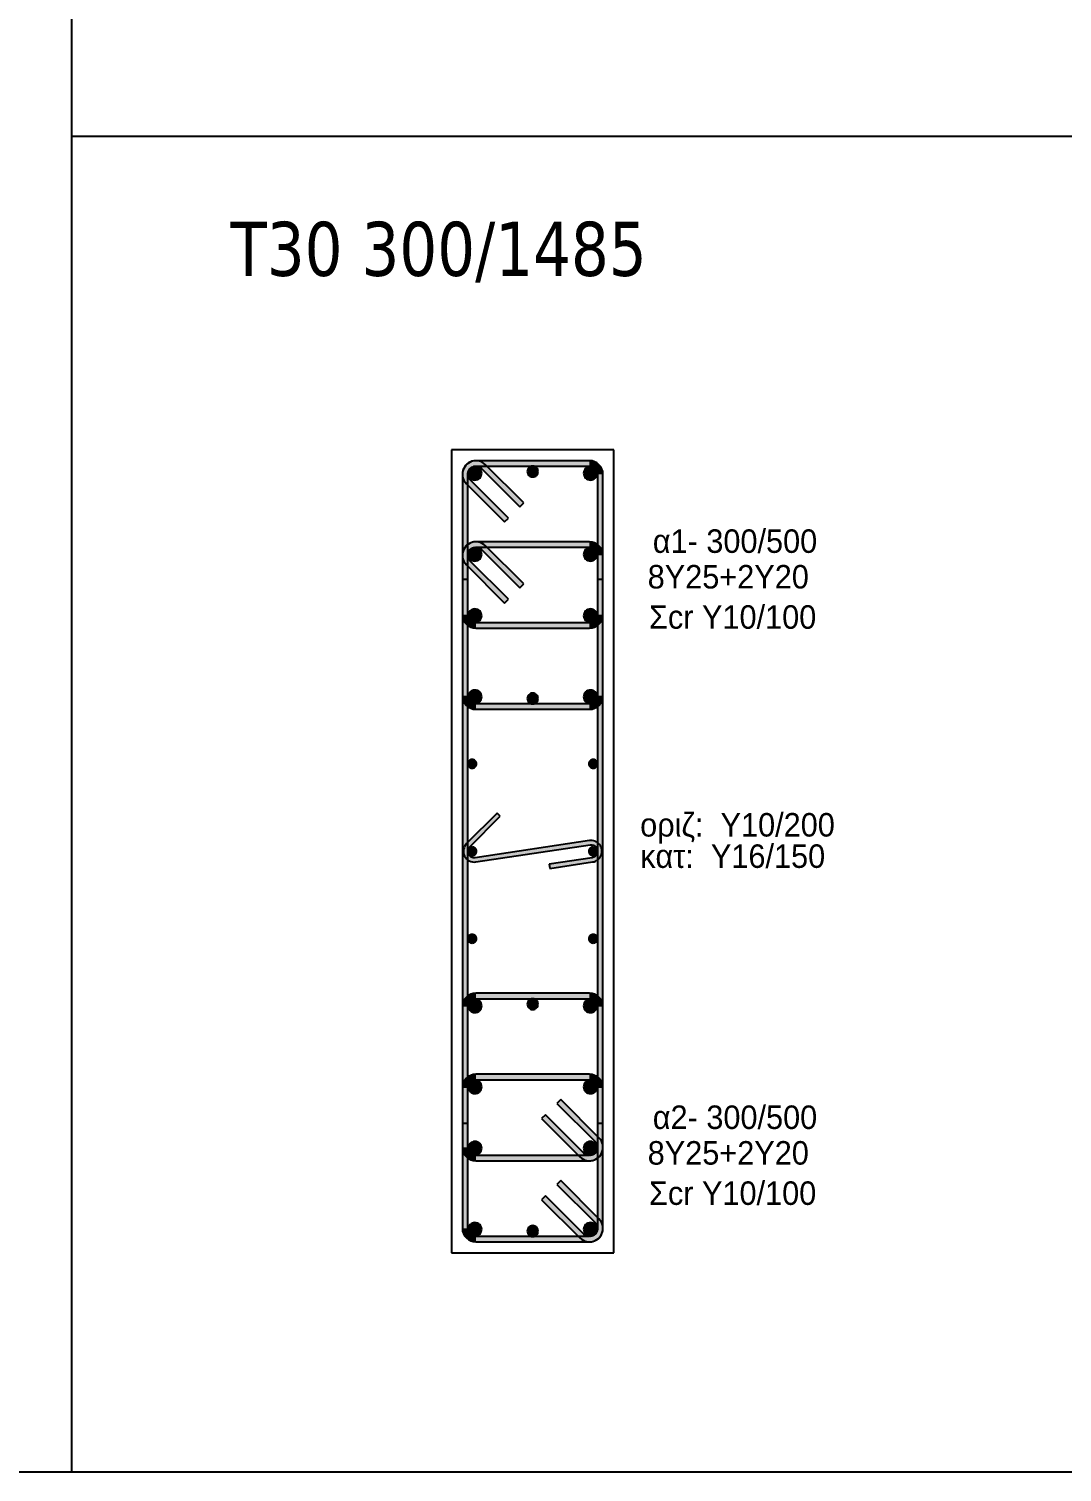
# Model space of a CAD drawing. Header units: millimetres. Extents: x -2171 to 1563, y -1758 to -1505.
# Drawn here: x -863.06 to -853.5, y -1630.29 to -1616.94 of the extents above; entities that cross this region are included whole.
import ezdxf

# ---------------------------------------------------------------- set-up
doc = ezdxf.new("R2010")
doc.units = ezdxf.units.MM
for name, color, linetype in [('-S_TEXT', 3, 'Continuous'), ('Col_Det', 7, 'Continuous'), ('Col_Det_Fill', 7, 'Continuous'), ('Geo_Col_Pro_1', 7, 'Continuous'), ('pinakaki', 153, 'Continuous')]:
    doc.layers.add(name, color=color, linetype=linetype)
doc.styles.add('S1Arl22_b_934_161', font='arial.ttf', dxfattribs={"width": 0.933629, "height": 0.002175})
doc.styles.get("Standard").update_dxf_attribs({"font": 'tahoma.ttf'})

msp = doc.modelspace()

# ---------------------------------------------------------------- hatches: boundary and pattern name
at = {"layer": 'Col_Det_Fill'}
for color, points in [(252, [(-858.8712, -1621.0092), (-858.8358, -1620.9738, 0.6681786), (-859.0492, -1621.0622), (-858.9992, -1621.0622, -0.6681786)]), (252, [(-858.9242, -1620.9872), (-858.9242, -1620.9372, 0.6681786), (-859.0126, -1621.1506), (-858.9772, -1621.1152, -0.6681786)]), (12, [(-858.933, -1620.9908, 0.4142136), (-858.9955, -1621.0533, 0.4142136), (-858.933, -1621.1158, 0.4142136), (-858.8705, -1621.0533, 0.4142136)]), (252, [(-857.8742, -1620.9872), (-857.8742, -1620.9372), (-858.9242, -1620.9372), (-858.9242, -1620.9872)]), (252, [(-858.5176, -1621.3627), (-858.4823, -1621.3274), (-858.8358, -1620.9738), (-858.8712, -1621.0092)]), (133, [(-858.3992, -1620.9872, 0.4142136), (-858.4492, -1621.0372, 0.4142136), (-858.3992, -1621.0872, 0.4142136), (-858.3492, -1621.0372, 0.4142136)]), (12, [(-857.8654, -1620.9908, 0.4142136), (-857.9279, -1621.0533, 0.4142136), (-857.8654, -1621.1158, 0.4142136), (-857.8029, -1621.0533, 0.4142136)]), (252, [(-857.7992, -1621.0622), (-857.7492, -1621.0622, 0.4142136), (-857.8742, -1620.9372), (-857.8742, -1620.9872, -0.4142136)]), (252, [(-858.9992, -1621.0622), (-859.0492, -1621.0622), (-859.0492, -1623.1122), (-858.9992, -1623.1122)]), (252, [(-858.9772, -1621.1152), (-859.0126, -1621.1506), (-858.659, -1621.5041), (-858.6237, -1621.4688)]), (252, [(-857.7992, -1623.1122), (-857.7492, -1623.1122), (-857.7492, -1621.0622), (-857.7992, -1621.0622)]), (252, [(-858.8712, -1621.7592), (-858.8358, -1621.7238, 0.6681786), (-859.0492, -1621.8122), (-858.9992, -1621.8122, -0.6681786)]), (252, [(-858.9242, -1621.7372), (-858.9242, -1621.6872, 0.6681786), (-859.0126, -1621.9006), (-858.9772, -1621.8652, -0.6681786)]), (56, [(-858.933, -1621.7408, 0.4142136), (-858.9955, -1621.8033, 0.4142136), (-858.933, -1621.8658, 0.4142136), (-858.8705, -1621.8033, 0.4142136)]), (252, [(-857.8742, -1621.7372), (-857.8742, -1621.6872), (-858.9242, -1621.6872), (-858.9242, -1621.7372)]), (252, [(-858.5176, -1622.1127), (-858.4823, -1622.0774), (-858.8358, -1621.7238), (-858.8712, -1621.7592)]), (56, [(-857.8654, -1621.7408, 0.4142136), (-857.9279, -1621.8033, 0.4142136), (-857.8654, -1621.8658, 0.4142136), (-857.8029, -1621.8033, 0.4142136)]), (252, [(-857.7992, -1621.8122), (-857.7492, -1621.8122, 0.4142136), (-857.8742, -1621.6872), (-857.8742, -1621.7372, -0.4142136)]), (252, [(-858.9992, -1621.8122), (-859.0492, -1621.8122), (-859.0492, -1622.3622), (-858.9992, -1622.3622)]), (252, [(-858.9772, -1621.8652), (-859.0126, -1621.9006), (-858.659, -1622.2541), (-858.6237, -1622.2188)]), (252, [(-857.7992, -1622.3622), (-857.7492, -1622.3622), (-857.7492, -1621.8122), (-857.7992, -1621.8122)]), (252, [(-858.9992, -1622.0357), (-859.0492, -1622.0357), (-859.0492, -1627.0656), (-858.9992, -1627.0656)]), (252, [(-857.7992, -1627.0656), (-857.7492, -1627.0656), (-857.7492, -1622.0357), (-857.7992, -1622.0357)]), (56, [(-858.933, -1622.3085, 0.4142136), (-858.9955, -1622.371, 0.4142136), (-858.933, -1622.4335, 0.4142136), (-858.8705, -1622.371, 0.4142136)]), (56, [(-857.8654, -1622.3085, 0.4142136), (-857.9279, -1622.371, 0.4142136), (-857.8654, -1622.4335, 0.4142136), (-857.8029, -1622.371, 0.4142136)]), (252, [(-858.9992, -1622.3622), (-859.0492, -1622.3622, 0.4142136), (-858.9242, -1622.4872), (-858.9242, -1622.4372, -0.4142136)]), (252, [(-858.9242, -1622.4372), (-858.9242, -1622.4872), (-857.8742, -1622.4872), (-857.8742, -1622.4372)]), (252, [(-857.8742, -1622.4372), (-857.8742, -1622.4872, 0.4142136), (-857.7492, -1622.3622), (-857.7992, -1622.3622, -0.4142136)]), (252, [(-858.9992, -1623.1122), (-859.0492, -1623.1122, 0.4142136), (-858.9242, -1623.2372), (-858.9242, -1623.1872, -0.4142136)]), (12, [(-858.933, -1623.0585, 0.4142136), (-858.9955, -1623.121, 0.4142136), (-858.933, -1623.1835, 0.4142136), (-858.8705, -1623.121, 0.4142136)]), (133, [(-858.3992, -1623.0872, 0.4142136), (-858.4492, -1623.1372, 0.4142136), (-858.3992, -1623.1872, 0.4142136), (-858.3492, -1623.1372, 0.4142136)]), (12, [(-857.8654, -1623.0585, 0.4142136), (-857.9279, -1623.121, 0.4142136), (-857.8654, -1623.1835, 0.4142136), (-857.8029, -1623.121, 0.4142136)]), (252, [(-857.8742, -1623.1872), (-857.8742, -1623.2372, 0.4142136), (-857.7492, -1623.1122), (-857.7992, -1623.1122, -0.4142136)]), (252, [(-858.9242, -1623.1872), (-858.9242, -1623.2372), (-857.8742, -1623.2372), (-857.8742, -1623.1872)]), (133, [(-858.9592, -1623.782, 0.4142136), (-858.9192, -1623.742, 0.4142136), (-858.9592, -1623.702, 0.4142136), (-858.9992, -1623.742, 0.4142136)]), (133, [(-857.8392, -1623.782, 0.4142136), (-857.7992, -1623.742, 0.4142136), (-857.8392, -1623.702, 0.4142136), (-857.8792, -1623.742, 0.4142136)]), (252, [(-859.0099, -1624.4799), (-858.9816, -1624.5082), (-858.6988, -1624.2254), (-858.7271, -1624.1971)]), (252, [(-857.8681, -1624.4913), (-857.874, -1624.4517), (-858.9303, -1624.61), (-858.9244, -1624.6495)]), (252, [(-857.8503, -1624.61), (-857.8444, -1624.6495, 1), (-857.874, -1624.4517), (-857.8681, -1624.4913, -1)]), (252, [(-858.9244, -1624.6495), (-858.9303, -1624.61, -0.7233449), (-858.9816, -1624.5082), (-859.0099, -1624.4799, 0.7233449)]), (133, [(-858.9592, -1624.5906, 0.4142136), (-858.9192, -1624.5506, 0.4142136), (-858.9592, -1624.5106, 0.4142136), (-858.9992, -1624.5506, 0.4142136)]), (252, [(-858.2459, -1624.6692), (-858.24, -1624.7088), (-857.8444, -1624.6495), (-857.8503, -1624.61)]), (133, [(-857.8392, -1624.5906, 0.4142136), (-857.7992, -1624.5506, 0.4142136), (-857.8392, -1624.5106, 0.4142136), (-857.8792, -1624.5506, 0.4142136)]), (133, [(-858.9592, -1625.3993, 0.4142136), (-858.9192, -1625.3593, 0.4142136), (-858.9592, -1625.3193, 0.4142136), (-858.9992, -1625.3593, 0.4142136)]), (133, [(-857.8392, -1625.3993, 0.4142136), (-857.7992, -1625.3593, 0.4142136), (-857.8392, -1625.3193, 0.4142136), (-857.8792, -1625.3593, 0.4142136)]), (252, [(-858.9242, -1625.9141), (-858.9242, -1625.8641, 0.4142136), (-859.0492, -1625.9891), (-858.9992, -1625.9891, -0.4142136)]), (12, [(-858.933, -1626.0428, 0.4142136), (-858.8705, -1625.9803, 0.4142136), (-858.933, -1625.9178, 0.4142136), (-858.9955, -1625.9803, 0.4142136)]), (252, [(-857.8742, -1625.9141), (-857.8742, -1625.8641), (-858.9242, -1625.8641), (-858.9242, -1625.9141)]), (133, [(-858.3992, -1626.0141, 0.4142136), (-858.3492, -1625.9641, 0.4142136), (-858.3992, -1625.9141, 0.4142136), (-858.4492, -1625.9641, 0.4142136)]), (12, [(-857.8654, -1626.0428, 0.4142136), (-857.8029, -1625.9803, 0.4142136), (-857.8654, -1625.9178, 0.4142136), (-857.9279, -1625.9803, 0.4142136)]), (252, [(-857.7992, -1625.9891), (-857.7492, -1625.9891, 0.4142136), (-857.8742, -1625.8641), (-857.8742, -1625.9141, -0.4142136)]), (252, [(-858.9992, -1625.9891), (-859.0492, -1625.9891), (-859.0492, -1628.0391), (-858.9992, -1628.0391)]), (252, [(-857.7992, -1628.0391), (-857.7492, -1628.0391), (-857.7492, -1625.9891), (-857.7992, -1625.9891)]), (252, [(-858.9242, -1626.6641), (-858.9242, -1626.6141, 0.4142136), (-859.0492, -1626.7391), (-858.9992, -1626.7391, -0.4142136)]), (252, [(-857.8742, -1626.6641), (-857.8742, -1626.6141), (-858.9242, -1626.6141), (-858.9242, -1626.6641)]), (252, [(-857.7992, -1626.7391), (-857.7492, -1626.7391, 0.4142136), (-857.8742, -1626.6141), (-857.8742, -1626.6641, -0.4142136)]), (252, [(-858.9992, -1626.7391), (-859.0492, -1626.7391), (-859.0492, -1627.2891), (-858.9992, -1627.2891)]), (56, [(-858.933, -1626.7928, 0.4142136), (-858.8705, -1626.7303, 0.4142136), (-858.933, -1626.6678, 0.4142136), (-858.9955, -1626.7303, 0.4142136)]), (56, [(-857.8654, -1626.7928, 0.4142136), (-857.8029, -1626.7303, 0.4142136), (-857.8654, -1626.6678, 0.4142136), (-857.9279, -1626.7303, 0.4142136)]), (252, [(-857.7992, -1627.2891), (-857.7492, -1627.2891), (-857.7492, -1626.7391), (-857.7992, -1626.7391)]), (252, [(-857.8212, -1627.2361), (-857.7858, -1627.2007), (-858.1394, -1626.8471), (-858.1747, -1626.8825)]), (252, [(-858.2808, -1626.9886), (-858.3161, -1627.0239), (-857.9626, -1627.3775), (-857.9272, -1627.3421)]), (56, [(-858.933, -1627.3604, 0.4142136), (-858.8705, -1627.2979, 0.4142136), (-858.933, -1627.2354, 0.4142136), (-858.9955, -1627.2979, 0.4142136)]), (56, [(-857.8654, -1627.3604, 0.4142136), (-857.8029, -1627.2979, 0.4142136), (-857.8654, -1627.2354, 0.4142136), (-857.9279, -1627.2979, 0.4142136)]), (252, [(-857.8742, -1627.3641), (-857.8742, -1627.4141, 0.6681786), (-857.7858, -1627.2007), (-857.8212, -1627.2361, -0.6681786)]), (252, [(-858.9992, -1627.2891), (-859.0492, -1627.2891, 0.4142136), (-858.9242, -1627.4141), (-858.9242, -1627.3641, -0.4142136)]), (252, [(-858.9242, -1627.3641), (-858.9242, -1627.4141), (-857.8742, -1627.4141), (-857.8742, -1627.3641)]), (252, [(-857.9272, -1627.3421), (-857.9626, -1627.3775, 0.6681786), (-857.7492, -1627.2891), (-857.7992, -1627.2891, -0.6681786)]), (252, [(-857.8212, -1627.9861), (-857.7858, -1627.9507), (-858.1394, -1627.5971), (-858.1747, -1627.6325)]), (252, [(-858.2808, -1627.7386), (-858.3161, -1627.7739), (-857.9626, -1628.1275), (-857.9272, -1628.0921)]), (252, [(-858.9992, -1628.0391), (-859.0492, -1628.0391, 0.4142136), (-858.9242, -1628.1641), (-858.9242, -1628.1141, -0.4142136)]), (12, [(-858.933, -1628.1104, 0.4142136), (-858.8705, -1628.0479, 0.4142136), (-858.933, -1627.9854, 0.4142136), (-858.9955, -1628.0479, 0.4142136)]), (133, [(-858.3992, -1628.1141, 0.4142136), (-858.3492, -1628.0641, 0.4142136), (-858.3992, -1628.0141, 0.4142136), (-858.4492, -1628.0641, 0.4142136)]), (252, [(-857.9272, -1628.0921), (-857.9626, -1628.1275, 0.6681786), (-857.7492, -1628.0391), (-857.7992, -1628.0391, -0.6681786)]), (12, [(-857.8654, -1628.1104, 0.4142136), (-857.8029, -1628.0479, 0.4142136), (-857.8654, -1627.9854, 0.4142136), (-857.9279, -1628.0479, 0.4142136)]), (252, [(-857.8742, -1628.1141), (-857.8742, -1628.1641, 0.6681786), (-857.7858, -1627.9507), (-857.8212, -1627.9861, -0.6681786)]), (252, [(-858.9242, -1628.1141), (-858.9242, -1628.1641), (-857.8742, -1628.1641), (-857.8742, -1628.1141)])]:
    msp.add_hatch(color=color, dxfattribs=at).paths.add_polyline_path(points)

# ---------------------------------------------------------------- linework, layer by layer
at = {"layer": '-S_TEXT', "ltscale": 5}
msp.add_lwpolyline([(-882.8339, -1590.2497), (-824.6864, -1590.2497), (-824.6864, -1630.2944), (-882.8339, -1630.2944)], close=True, dxfattribs=at)
at = {"layer": 'Col_Det', "color": 7}
for points in [[(-857.6492, -1620.8372), (-859.1492, -1620.8372)], [(-859.1492, -1620.8372), (-859.1492, -1628.2641)], [(-857.6492, -1628.2641), (-857.6492, -1620.8372)], [(-857.8742, -1620.9372), (-858.9242, -1620.9372)], [(-858.9242, -1620.9872), (-857.8742, -1620.9872)], [(-858.4823, -1621.3274), (-858.8358, -1620.9738)], [(-859.0492, -1621.0622), (-859.0492, -1623.1122)], [(-858.9992, -1623.1122), (-858.9992, -1621.0622)], [(-858.6237, -1621.4688), (-858.9772, -1621.1152)], [(-858.8712, -1621.0092), (-858.5176, -1621.3627)], [(-857.7992, -1621.0622), (-857.7992, -1623.1122)], [(-857.7492, -1623.1122), (-857.7492, -1621.0622)], [(-859.0126, -1621.1506), (-858.659, -1621.5041)], [(-858.5176, -1621.3627), (-858.4823, -1621.3274)], [(-858.659, -1621.5041), (-858.6237, -1621.4688)], [(-857.8742, -1621.6872), (-858.9242, -1621.6872)], [(-858.9242, -1621.7372), (-857.8742, -1621.7372)], [(-858.8712, -1621.7592), (-858.5176, -1622.1127)], [(-858.4823, -1622.0774), (-858.8358, -1621.7238)], [(-859.0492, -1621.8122), (-859.0492, -1622.3622)], [(-859.0126, -1621.9006), (-858.659, -1622.2541)], [(-858.9992, -1622.3622), (-858.9992, -1621.8122)], [(-858.6237, -1622.2188), (-858.9772, -1621.8652)], [(-857.7992, -1621.8122), (-857.7992, -1622.3622)], [(-857.7492, -1622.3622), (-857.7492, -1621.8122)], [(-858.9992, -1622.0357), (-859.0492, -1622.0357)], [(-859.0492, -1622.0357), (-859.0492, -1627.0656)], [(-858.9992, -1627.0656), (-858.9992, -1622.0357)], [(-857.7492, -1622.0357), (-857.7992, -1622.0357)], [(-857.7992, -1622.0357), (-857.7992, -1627.0656)], [(-857.7492, -1627.0656), (-857.7492, -1622.0357)], [(-858.5176, -1622.1127), (-858.4823, -1622.0774)], [(-858.659, -1622.2541), (-858.6237, -1622.2188)], [(-857.8742, -1622.4372), (-858.9242, -1622.4372)], [(-858.9242, -1622.4872), (-857.8742, -1622.4872)], [(-857.8742, -1623.1872), (-858.9242, -1623.1872)], [(-858.9242, -1623.2372), (-857.8742, -1623.2372)], [(-858.7271, -1624.1971), (-859.0099, -1624.4799)], [(-858.6988, -1624.2254), (-858.7271, -1624.1971)], [(-858.9816, -1624.5082), (-858.6988, -1624.2254)], [(-857.874, -1624.4517), (-858.9303, -1624.61)], [(-858.9244, -1624.6495), (-857.8681, -1624.4913)], [(-857.8503, -1624.61), (-858.2459, -1624.6692)], [(-858.2459, -1624.6692), (-858.24, -1624.7088)], [(-858.24, -1624.7088), (-857.8444, -1624.6495)], [(-857.8742, -1625.8641), (-858.9242, -1625.8641)], [(-858.9242, -1625.9141), (-857.8742, -1625.9141)], [(-859.0492, -1625.9891), (-859.0492, -1628.0391)], [(-858.9992, -1628.0391), (-858.9992, -1625.9891)], [(-857.7992, -1625.9891), (-857.7992, -1628.0391)], [(-857.7492, -1628.0391), (-857.7492, -1625.9891)], [(-857.8742, -1626.6141), (-858.9242, -1626.6141)], [(-859.0492, -1626.7391), (-859.0492, -1627.2891)], [(-858.9992, -1627.2891), (-858.9992, -1626.7391)], [(-858.9242, -1626.6641), (-857.8742, -1626.6641)], [(-857.7992, -1626.7391), (-857.7992, -1627.2891)], [(-857.7492, -1627.2891), (-857.7492, -1626.7391)], [(-858.1394, -1626.8471), (-858.1747, -1626.8825)], [(-857.7858, -1627.2007), (-858.1394, -1626.8471)], [(-858.2808, -1626.9886), (-858.3161, -1627.0239)], [(-857.9272, -1627.3421), (-858.2808, -1626.9886)], [(-858.1747, -1626.8825), (-857.8212, -1627.2361)], [(-859.0492, -1627.0656), (-858.9992, -1627.0656)], [(-858.3161, -1627.0239), (-857.9626, -1627.3775)], [(-857.7992, -1627.0656), (-857.7492, -1627.0656)], [(-857.8742, -1627.3641), (-858.9242, -1627.3641)], [(-858.9242, -1627.4141), (-857.8742, -1627.4141)], [(-858.1394, -1627.5971), (-858.1747, -1627.6325)], [(-858.1747, -1627.6325), (-857.8212, -1627.9861)], [(-857.7858, -1627.9507), (-858.1394, -1627.5971)], [(-858.2808, -1627.7386), (-858.3161, -1627.7739)], [(-858.3161, -1627.7739), (-857.9626, -1628.1275)], [(-857.9272, -1628.0921), (-858.2808, -1627.7386)], [(-857.8742, -1628.1141), (-858.9242, -1628.1141)], [(-858.9242, -1628.1641), (-857.8742, -1628.1641)], [(-859.1492, -1628.2641), (-857.6492, -1628.2641)]]:
    msp.add_lwpolyline(points, dxfattribs=at)
for points in [[(-858.8358, -1620.9738, 0.6681786), (-859.0492, -1621.0622)], [(-858.9242, -1620.9372, 0.6681786), (-859.0126, -1621.1506)], [(-858.9992, -1621.0622, -0.6681786), (-858.8712, -1621.0092, -0.6681786)], [(-858.9772, -1621.1152, -0.6681786), (-858.9242, -1620.9872, -0.6681786)], [(-858.933, -1620.9908, 0.4142136), (-858.9955, -1621.0533, 0.4142136)], [(-858.8705, -1621.0533, 0.4142136), (-858.933, -1620.9908, 0.4142136)], [(-858.3992, -1620.9872, 0.4142136), (-858.4492, -1621.0372, 0.4142136)], [(-858.3492, -1621.0372, 0.4142136), (-858.3992, -1620.9872, 0.4142136)], [(-857.8654, -1620.9908, 0.4142136), (-857.9279, -1621.0533, 0.4142136)], [(-857.7492, -1621.0622, 0.4142136), (-857.8742, -1620.9372)], [(-857.8742, -1620.9872, -0.4142136), (-857.7992, -1621.0622, -0.4142136)], [(-857.8029, -1621.0533, 0.4142136), (-857.8654, -1620.9908, 0.4142136)], [(-858.9955, -1621.0533, 0.4142136), (-858.933, -1621.1158, 0.4142136)], [(-858.933, -1621.1158, 0.4142136), (-858.8705, -1621.0533, 0.4142136)], [(-858.4492, -1621.0372, 0.4142136), (-858.3992, -1621.0872, 0.4142136)], [(-858.3992, -1621.0872, 0.4142136), (-858.3492, -1621.0372, 0.4142136)], [(-857.9279, -1621.0533, 0.4142136), (-857.8654, -1621.1158, 0.4142136)], [(-857.8654, -1621.1158, 0.4142136), (-857.8029, -1621.0533, 0.4142136)], [(-858.8358, -1621.7238, 0.6681786), (-859.0492, -1621.8122)], [(-858.9242, -1621.6872, 0.6681786), (-859.0126, -1621.9006)], [(-858.9992, -1621.8122, -0.6681786), (-858.8712, -1621.7592, -0.6681786)], [(-858.9772, -1621.8652, -0.6681786), (-858.9242, -1621.7372, -0.6681786)], [(-858.933, -1621.7408, 0.4142136), (-858.9955, -1621.8033, 0.4142136)], [(-858.9955, -1621.8033, 0.4142136), (-858.933, -1621.8658, 0.4142136)], [(-858.8705, -1621.8033, 0.4142136), (-858.933, -1621.7408, 0.4142136)], [(-858.933, -1621.8658, 0.4142136), (-858.8705, -1621.8033, 0.4142136)], [(-857.8654, -1621.7408, 0.4142136), (-857.9279, -1621.8033, 0.4142136)], [(-857.9279, -1621.8033, 0.4142136), (-857.8654, -1621.8658, 0.4142136)], [(-857.7492, -1621.8122, 0.4142136), (-857.8742, -1621.6872)], [(-857.8742, -1621.7372, -0.4142136), (-857.7992, -1621.8122, -0.4142136)], [(-857.8029, -1621.8033, 0.4142136), (-857.8654, -1621.7408, 0.4142136)], [(-857.8654, -1621.8658, 0.4142136), (-857.8029, -1621.8033, 0.4142136)], [(-858.933, -1622.3085, 0.4142136), (-858.9955, -1622.371, 0.4142136)], [(-858.8705, -1622.371, 0.4142136), (-858.933, -1622.3085, 0.4142136)], [(-857.8654, -1622.3085, 0.4142136), (-857.9279, -1622.371, 0.4142136)], [(-857.8029, -1622.371, 0.4142136), (-857.8654, -1622.3085, 0.4142136)], [(-859.0492, -1622.3622, 0.4142136), (-858.9242, -1622.4872)], [(-858.9242, -1622.4372, -0.4142136), (-858.9992, -1622.3622, -0.4142136)], [(-858.9955, -1622.371, 0.4142136), (-858.933, -1622.4335, 0.4142136)], [(-858.933, -1622.4335, 0.4142136), (-858.8705, -1622.371, 0.4142136)], [(-857.9279, -1622.371, 0.4142136), (-857.8654, -1622.4335, 0.4142136)], [(-857.8742, -1622.4872, 0.4142136), (-857.7492, -1622.3622)], [(-857.7992, -1622.3622, -0.4142136), (-857.8742, -1622.4372, -0.4142136)], [(-857.8654, -1622.4335, 0.4142136), (-857.8029, -1622.371, 0.4142136)], [(-859.0492, -1623.1122, 0.4142136), (-858.9242, -1623.2372)], [(-858.9242, -1623.1872, -0.4142136), (-858.9992, -1623.1122, -0.4142136)], [(-858.933, -1623.0585, 0.4142136), (-858.9955, -1623.121, 0.4142136)], [(-858.9955, -1623.121, 0.4142136), (-858.933, -1623.1835, 0.4142136)], [(-858.8705, -1623.121, 0.4142136), (-858.933, -1623.0585, 0.4142136)], [(-858.933, -1623.1835, 0.4142136), (-858.8705, -1623.121, 0.4142136)], [(-858.3992, -1623.0872, 0.4142136), (-858.4492, -1623.1372, 0.4142136)], [(-858.4492, -1623.1372, 0.4142136), (-858.3992, -1623.1872, 0.4142136)], [(-858.3492, -1623.1372, 0.4142136), (-858.3992, -1623.0872, 0.4142136)], [(-858.3992, -1623.1872, 0.4142136), (-858.3492, -1623.1372, 0.4142136)], [(-857.8654, -1623.0585, 0.4142136), (-857.9279, -1623.121, 0.4142136)], [(-857.9279, -1623.121, 0.4142136), (-857.8654, -1623.1835, 0.4142136)], [(-857.8742, -1623.2372, 0.4142136), (-857.7492, -1623.1122)], [(-857.7992, -1623.1122, -0.4142136), (-857.8742, -1623.1872, -0.4142136)], [(-857.8029, -1623.121, 0.4142136), (-857.8654, -1623.0585, 0.4142136)], [(-857.8654, -1623.1835, 0.4142136), (-857.8029, -1623.121, 0.4142136)], [(-858.9592, -1623.702, 0.4142136), (-858.9992, -1623.742, 0.4142136)], [(-858.9992, -1623.742, 0.4142136), (-858.9592, -1623.782, 0.4142136)], [(-858.9192, -1623.742, 0.4142136), (-858.9592, -1623.702, 0.4142136)], [(-858.9592, -1623.782, 0.4142136), (-858.9192, -1623.742, 0.4142136)], [(-857.8392, -1623.702, 0.4142136), (-857.8792, -1623.742, 0.4142136)], [(-857.8792, -1623.742, 0.4142136), (-857.8392, -1623.782, 0.4142136)], [(-857.7992, -1623.742, 0.4142136), (-857.8392, -1623.702, 0.4142136)], [(-857.8392, -1623.782, 0.4142136), (-857.7992, -1623.742, 0.4142136)], [(-857.8444, -1624.6495, 1), (-857.874, -1624.4517)], [(-859.0099, -1624.4799, 0.7233449), (-858.9244, -1624.6495, 0.7233449)], [(-858.9303, -1624.61, -0.7233449), (-858.9816, -1624.5082)], [(-858.9592, -1624.5106, 0.4142136), (-858.9992, -1624.5506, 0.4142136)], [(-858.9992, -1624.5506, 0.4142136), (-858.9592, -1624.5906, 0.4142136)], [(-858.9192, -1624.5506, 0.4142136), (-858.9592, -1624.5106, 0.4142136)], [(-858.9592, -1624.5906, 0.4142136), (-858.9192, -1624.5506, 0.4142136)], [(-857.8392, -1624.5106, 0.4142136), (-857.8792, -1624.5506, 0.4142136)], [(-857.8792, -1624.5506, 0.4142136), (-857.8392, -1624.5906, 0.4142136)], [(-857.8681, -1624.4913, -1), (-857.8503, -1624.61, -1)], [(-857.7992, -1624.5506, 0.4142136), (-857.8392, -1624.5106, 0.4142136)], [(-857.8392, -1624.5906, 0.4142136), (-857.7992, -1624.5506, 0.4142136)], [(-858.9592, -1625.3193, 0.4142136), (-858.9992, -1625.3593, 0.4142136)], [(-858.9992, -1625.3593, 0.4142136), (-858.9592, -1625.3993, 0.4142136)], [(-858.9192, -1625.3593, 0.4142136), (-858.9592, -1625.3193, 0.4142136)], [(-858.9592, -1625.3993, 0.4142136), (-858.9192, -1625.3593, 0.4142136)], [(-857.8392, -1625.3193, 0.4142136), (-857.8792, -1625.3593, 0.4142136)], [(-857.8792, -1625.3593, 0.4142136), (-857.8392, -1625.3993, 0.4142136)], [(-857.7992, -1625.3593, 0.4142136), (-857.8392, -1625.3193, 0.4142136)], [(-857.8392, -1625.3993, 0.4142136), (-857.7992, -1625.3593, 0.4142136)], [(-858.9242, -1625.8641, 0.4142136), (-859.0492, -1625.9891)], [(-858.9992, -1625.9891, -0.4142136), (-858.9242, -1625.9141, -0.4142136)], [(-858.933, -1625.9178, 0.4142136), (-858.9955, -1625.9803, 0.4142136)], [(-858.8705, -1625.9803, 0.4142136), (-858.933, -1625.9178, 0.4142136)], [(-858.3992, -1625.9141, 0.4142136), (-858.4492, -1625.9641, 0.4142136)], [(-858.3492, -1625.9641, 0.4142136), (-858.3992, -1625.9141, 0.4142136)], [(-857.8654, -1625.9178, 0.4142136), (-857.9279, -1625.9803, 0.4142136)], [(-857.7492, -1625.9891, 0.4142136), (-857.8742, -1625.8641)], [(-857.8742, -1625.9141, -0.4142136), (-857.7992, -1625.9891, -0.4142136)], [(-857.8029, -1625.9803, 0.4142136), (-857.8654, -1625.9178, 0.4142136)], [(-858.9955, -1625.9803, 0.4142136), (-858.933, -1626.0428, 0.4142136)], [(-858.933, -1626.0428, 0.4142136), (-858.8705, -1625.9803, 0.4142136)], [(-858.4492, -1625.9641, 0.4142136), (-858.3992, -1626.0141, 0.4142136)], [(-858.3992, -1626.0141, 0.4142136), (-858.3492, -1625.9641, 0.4142136)], [(-857.9279, -1625.9803, 0.4142136), (-857.8654, -1626.0428, 0.4142136)], [(-857.8654, -1626.0428, 0.4142136), (-857.8029, -1625.9803, 0.4142136)], [(-858.9242, -1626.6141, 0.4142136), (-859.0492, -1626.7391)], [(-857.7492, -1626.7391, 0.4142136), (-857.8742, -1626.6141)], [(-858.9992, -1626.7391, -0.4142136), (-858.9242, -1626.6641, -0.4142136)], [(-858.933, -1626.6678, 0.4142136), (-858.9955, -1626.7303, 0.4142136)], [(-858.9955, -1626.7303, 0.4142136), (-858.933, -1626.7928, 0.4142136)], [(-858.8705, -1626.7303, 0.4142136), (-858.933, -1626.6678, 0.4142136)], [(-858.933, -1626.7928, 0.4142136), (-858.8705, -1626.7303, 0.4142136)], [(-857.8654, -1626.6678, 0.4142136), (-857.9279, -1626.7303, 0.4142136)], [(-857.9279, -1626.7303, 0.4142136), (-857.8654, -1626.7928, 0.4142136)], [(-857.8742, -1626.6641, -0.4142136), (-857.7992, -1626.7391, -0.4142136)], [(-857.8029, -1626.7303, 0.4142136), (-857.8654, -1626.6678, 0.4142136)], [(-857.8654, -1626.7928, 0.4142136), (-857.8029, -1626.7303, 0.4142136)], [(-858.933, -1627.2354, 0.4142136), (-858.9955, -1627.2979, 0.4142136)], [(-858.8705, -1627.2979, 0.4142136), (-858.933, -1627.2354, 0.4142136)], [(-857.8654, -1627.2354, 0.4142136), (-857.9279, -1627.2979, 0.4142136)], [(-857.8742, -1627.4141, 0.6681786), (-857.7858, -1627.2007)], [(-857.8212, -1627.2361, -0.6681786), (-857.8742, -1627.3641, -0.6681786)], [(-857.8029, -1627.2979, 0.4142136), (-857.8654, -1627.2354, 0.4142136)], [(-859.0492, -1627.2891, 0.4142136), (-858.9242, -1627.4141)], [(-858.9242, -1627.3641, -0.4142136), (-858.9992, -1627.2891, -0.4142136)], [(-858.9955, -1627.2979, 0.4142136), (-858.933, -1627.3604, 0.4142136)], [(-858.933, -1627.3604, 0.4142136), (-858.8705, -1627.2979, 0.4142136)], [(-857.9626, -1627.3775, 0.6681786), (-857.7492, -1627.2891)], [(-857.9279, -1627.2979, 0.4142136), (-857.8654, -1627.3604, 0.4142136)], [(-857.7992, -1627.2891, -0.6681786), (-857.9272, -1627.3421, -0.6681786)], [(-857.8654, -1627.3604, 0.4142136), (-857.8029, -1627.2979, 0.4142136)], [(-859.0492, -1628.0391, 0.4142136), (-858.9242, -1628.1641)], [(-858.9242, -1628.1141, -0.4142136), (-858.9992, -1628.0391, -0.4142136)], [(-858.933, -1627.9854, 0.4142136), (-858.9955, -1628.0479, 0.4142136)], [(-858.9955, -1628.0479, 0.4142136), (-858.933, -1628.1104, 0.4142136)], [(-858.8705, -1628.0479, 0.4142136), (-858.933, -1627.9854, 0.4142136)], [(-858.933, -1628.1104, 0.4142136), (-858.8705, -1628.0479, 0.4142136)], [(-858.3992, -1628.0141, 0.4142136), (-858.4492, -1628.0641, 0.4142136)], [(-858.4492, -1628.0641, 0.4142136), (-858.3992, -1628.1141, 0.4142136)], [(-858.3492, -1628.0641, 0.4142136), (-858.3992, -1628.0141, 0.4142136)], [(-858.3992, -1628.1141, 0.4142136), (-858.3492, -1628.0641, 0.4142136)], [(-857.9626, -1628.1275, 0.6681786), (-857.7492, -1628.0391)], [(-857.8654, -1627.9854, 0.4142136), (-857.9279, -1628.0479, 0.4142136)], [(-857.9279, -1628.0479, 0.4142136), (-857.8654, -1628.1104, 0.4142136)], [(-857.7992, -1628.0391, -0.6681786), (-857.9272, -1628.0921, -0.6681786)], [(-857.8742, -1628.1641, 0.6681786), (-857.7858, -1627.9507)], [(-857.8212, -1627.9861, -0.6681786), (-857.8742, -1628.1141, -0.6681786)], [(-857.8029, -1628.0479, 0.4142136), (-857.8654, -1627.9854, 0.4142136)], [(-857.8654, -1628.1104, 0.4142136), (-857.8029, -1628.0479, 0.4142136)]]:
    msp.add_lwpolyline(points, format="xyb", dxfattribs=at)
at = {"layer": 'Geo_Col_Pro_1', "color": 4, "linetype": 'Continuous', "ltscale": 0.5}
for p, q in [((-862.6658, -1610.5817), (-862.6658, -1630.2944)), ((-862.6658, -1617.934), (-853.3092, -1617.934))]:
    msp.add_line(p, q, dxfattribs=at)

# ---------------------------------------------------------------- texts
at = {"layer": 'Col_Det', "color": 7, "style": 'S1Arl22_b_934_161', "width": 0.933629}
for s, p in [(' α1- 300/500', (-857.3669, -1621.7897)), ('8Y25+2Y20', (-857.3355, -1622.1193)), ('Σcr Y10/100', (-857.3236, -1622.4918)), ('οριζ:  Y10/200', (-857.4051, -1624.4142)), ('κατ:  Y16/150', (-857.4051, -1624.7042)), (' α2- 300/500', (-857.3669, -1627.1199)), ('8Y25+2Y20', (-857.3355, -1627.4495)), ('Σcr Y10/100', (-857.3236, -1627.822))]:
    msp.add_text(s, height=0.2175, dxfattribs=at).set_placement(p)
at = {"layer": 'pinakaki', "color": 1, "width": 0.933629}
msp.add_text('Τ30 300/1485 ', height=0.5, dxfattribs=at).set_placement((-861.1947, -1619.2268))

doc.saveas('drawing.dxf')
